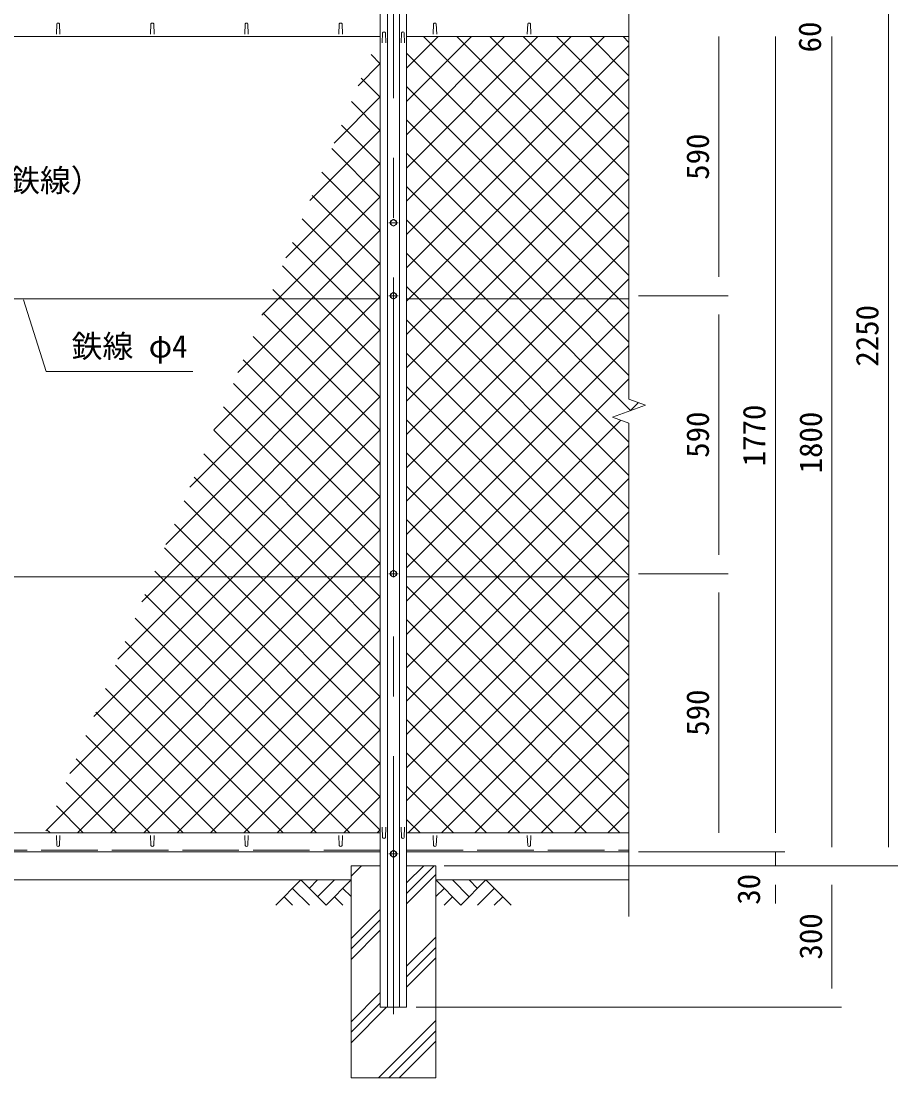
# Model space of a CAD drawing. Units: millimetres, scale not verified. Extents: x -4200 to 4200, y -2970 to 2970.
# Drawn here: x -2310 to -449, y -462 to 1781 of the extents above; entities that cross this region are included whole.
import ezdxf
from ezdxf.enums import TextEntityAlignment as Align

# ---------------------------------------------------------------- set-up
doc = ezdxf.new("R2010")
doc.units = ezdxf.units.MM
doc.header["$LTSCALE"] = 20
doc.linetypes.add('DASHED', pattern=[7.5, 6, -1.5])
doc.linetypes.add('USER1', pattern=[50.8, 31.75, -6.35, 6.35, -6.35])
for name, color, linetype, lineweight in [('0-0_D-STR1', 1, 'Continuous', 18), ('0-1_D-BMK', 2, 'USER1', 13), ('0-2_D-STR-DIM', 7, 'Continuous', 9), ('0-3_D-STR3', 3, 'Continuous', 13), ('0-4_D-BGD', 7, 'Continuous', 9), ('0-5_D-STR4', 7, 'Continuous', 9), ('0-6_D-DCR-HCH', 7, 'Continuous', 9), ('0-7_D-STR-TXT', 7, 'Continuous', 9), ('0-A_D-STR2', 7, 'Continuous', 9)]:
    doc.layers.add(name, color=color, linetype=linetype, lineweight=lineweight)
doc.styles.add('ＭＳ ゴシック', font='')
doc.styles.get('ＭＳ ゴシック').set_extended_font_data('MS Gothic')

msp = doc.modelspace()

# ---------------------------------------------------------------- linework, layer by layer
at = {"layer": '0-0_D-STR1'}
for p, q in [((-1547.9, -311.84), (-1547.9, 2237.87)), ((-1532.4, -311.84), (-1532.4, 2237.87)), ((-1507.4, -311.84), (-1507.4, 2237.87)), ((-1491.9, -311.84), (-1491.9, 2237.87)), ((-2234.9, 1775.03), (-2235.65, 1753.53)), ((-2228.9, 1775.03), (-2228.15, 1753.53)), ((-2034.9, 1775.03), (-2035.65, 1753.53)), ((-2028.9, 1775.03), (-2028.15, 1753.53)), ((-1834.9, 1775.03), (-1835.65, 1753.53)), ((-1828.9, 1775.03), (-1828.15, 1753.53)), ((-1634.9, 1775.03), (-1635.65, 1753.53)), ((-1628.9, 1775.03), (-1628.15, 1753.53)), ((-1434.9, 1775.03), (-1435.65, 1753.53)), ((-1428.9, 1775.03), (-1428.15, 1753.53)), ((-1234.9, 1775.03), (-1235.65, 1753.53)), ((-1228.9, 1775.03), (-1228.15, 1753.53)), ((-1542.9, 1756.54), (-1543.65, 1735.04)), ((-1536.9, 1756.54), (-1536.15, 1735.04)), ((-1502.9, 1756.54), (-1503.65, 1735.04)), ((-1496.9, 1756.54), (-1496.15, 1735.04)), ((-3494.9, 1748.16), (-1547.9, 1748.16)), ((-1019.9, 1748.16), (-1491.9, 1748.16)), ((-1542.9, 48.5), (-1543.65, 70)), ((-1536.9, 48.5), (-1536.15, 70)), ((-1502.9, 48.5), (-1503.65, 70)), ((-1496.9, 48.5), (-1496.15, 70)), ((-3494.9, 58.16), (-1547.9, 58.16)), ((-2234.9, 31.29), (-2235.65, 52.79)), ((-2228.9, 31.29), (-2228.15, 52.79)), ((-2034.9, 31.29), (-2035.65, 52.79)), ((-2028.9, 31.29), (-2028.15, 52.79)), ((-1834.9, 31.29), (-1835.65, 52.79)), ((-1828.9, 31.29), (-1828.15, 52.79)), ((-1634.9, 31.29), (-1635.65, 52.79)), ((-1628.9, 31.29), (-1628.15, 52.79)), ((-1019.9, 58.16), (-1491.9, 58.16)), ((-1434.9, 31.29), (-1435.65, 52.79)), ((-1428.9, 31.29), (-1428.15, 52.79)), ((-1234.9, 31.29), (-1235.65, 52.79)), ((-1228.9, 31.29), (-1228.15, 52.79)), ((-1547.9, 18.16), (-3494.9, 18.16)), ((-1491.9, 18.16), (-1019.9, 18.16)), ((-1547.9, -311.84), (-1491.9, -311.84))]:
    msp.add_line(p, q, dxfattribs=at)
at = {"layer": '0-0_D-STR1', "linetype": 'DASHED'}
for p, q in [((-1547.9, 21.16), (-3494.9, 21.16)), ((-1491.9, 21.16), (-1019.9, 21.16))]:
    msp.add_line(p, q, dxfattribs=at)
at = {"layer": '0-0_D-STR1'}
for centre, start, end in [((-2231.9, 1773.78), 22.61986, 157.38014), ((-2031.9, 1773.78), 22.61986, 157.38014), ((-1831.9, 1773.78), 22.61986, 157.38014), ((-1631.9, 1773.78), 22.61986, 157.38014), ((-1431.9, 1773.78), 22.61986, 157.38014), ((-1231.9, 1773.78), 22.61986, 157.38014), ((-1539.9, 1755.29), 22.61986, 157.38014), ((-1499.9, 1755.29), 22.61986, 157.38014), ((-1539.9, 49.75), 202.61986, 337.38014), ((-1499.9, 49.75), 202.61986, 337.38014), ((-2231.9, 32.54), 202.61986, 337.38014), ((-2031.9, 32.54), 202.61986, 337.38014), ((-1831.9, 32.54), 202.61986, 337.38014), ((-1631.9, 32.54), 202.61986, 337.38014), ((-1431.9, 32.54), 202.61986, 337.38014), ((-1231.9, 32.54), 202.61986, 337.38014)]:
    msp.add_arc(centre, 3.25, start, end, dxfattribs=at)
at = {"layer": '0-1_D-BMK'}
for p, q in [((-1519.9, 2252.87), (-1519.9, -326.84)), ((-1509.9, 1353.16), (-1529.9, 1353.16)), ((-1509.9, 1198.16), (-1529.9, 1198.16)), ((-1509.9, 608.16), (-1529.9, 608.16)), ((-1509.9, 13.66), (-1529.9, 13.66))]:
    msp.add_line(p, q, dxfattribs=at)
at = {"layer": '0-2_D-STR-DIM'}
for p, q in [((-1019.9, 2302.61), (-1019.9, 978.81)), ((-468.85, 28.16), (-468.85, 2197.87)), ((-828.85, 1238.16), (-828.85, 1748.16)), ((-708.85, 1748.16), (-708.85, 58.16)), ((-588.85, 1748.16), (-588.85, 28.16)), ((-588.85, 1748.16), (-588.85, 1708.16)), ((-999.9, 1198.16), (-808.85, 1198.16)), ((-999.9, 1198.16), (-808.85, 1198.16)), ((-828.85, 648.16), (-828.85, 1158.16)), ((-1055.14, 940.34), (-984.66, 965.99)), ((-984.66, 965.99), (-1019.9, 978.81)), ((-1019.9, 927.51), (-1055.14, 940.34)), ((-1019.9, 927.51), (-1019.9, -119.14)), ((-999.9, 608.16), (-808.85, 608.16)), ((-999.9, 608.16), (-808.85, 608.16)), ((-828.85, 58.16), (-828.85, 568.16)), ((-708.85, 58.16), (-708.85, 98.16)), ((-999.9, 18.16), (-808.85, 18.16)), ((-999.9, 18.16), (-688.85, 18.16)), ((-999.9, 18.16), (-688.85, 18.16)), ((-708.85, 18.16), (-708.85, -11.84)), ((-1412.13, -11.84), (-568.85, -11.84)), ((-1409.9, -11.84), (-688.85, -11.84)), ((-1409.9, -11.84), (-568.85, -11.84)), ((-1409.9, -11.84), (-448.85, -11.84)), ((-708.85, -51.84), (-708.85, -91.84)), ((-588.85, -51.84), (-588.85, -271.84)), ((-1471.9, -311.84), (-568.85, -311.84))]:
    msp.add_line(p, q, dxfattribs=at)
at = {"layer": '0-3_D-STR3'}
for p, q in [((-1519.9, 1360.67), (-1526.4, 1356.91)), ((-1526.4, 1356.91), (-1526.4, 1349.41)), ((-1526.4, 1349.41), (-1519.9, 1345.66)), ((-1513.4, 1356.91), (-1519.9, 1360.67)), ((-1519.9, 1345.66), (-1513.4, 1349.41)), ((-1513.4, 1349.41), (-1513.4, 1356.91)), ((-1547.9, 1191.41), (-3494.9, 1191.41)), ((-1019.9, 1191.41), (-1491.9, 1191.41)), ((-1519.9, 615.67), (-1526.4, 611.91)), ((-1526.4, 611.91), (-1526.4, 604.41)), ((-1513.4, 611.91), (-1519.9, 615.67)), ((-1513.4, 604.41), (-1513.4, 611.91)), ((-1547.9, 601.41), (-3494.9, 601.41)), ((-1526.4, 604.41), (-1519.9, 600.66)), ((-1519.9, 600.66), (-1513.4, 604.41)), ((-1019.9, 601.41), (-1491.9, 601.41))]:
    msp.add_line(p, q, dxfattribs=at)
for points in [[(-1513.4, 1201.91), (-1519.9, 1205.67), (-1526.4, 1201.91), (-1526.4, 1194.41), (-1519.9, 1190.66), (-1513.4, 1194.41)], [(-1513.4, 9.91), (-1519.9, 6.16), (-1526.4, 9.91), (-1526.4, 17.41), (-1519.9, 21.17), (-1513.4, 17.41)]]:
    msp.add_lwpolyline(points, close=True, dxfattribs=at)
for centre in [(-1519.9, 1353.16), (-1519.9, 1198.16), (-1519.9, 608.16), (-1519.9, 13.66)]:
    msp.add_circle(centre, 6.25, dxfattribs=at)
at = {"layer": '0-4_D-BGD'}
for p, q in [((-1609.9, -41.84), (-3429.9, -41.84)), ((-1429.9, -41.84), (-1019.9, -41.84))]:
    msp.add_line(p, q, dxfattribs=at)
at = {"layer": '0-5_D-STR4'}
for p, q in [((-1609.9, -11.84), (-1609.9, -461.84)), ((-1547.9, -11.84), (-1609.9, -11.84)), ((-1429.9, -11.84), (-1491.9, -11.84)), ((-1429.9, -11.84), (-1429.9, -461.84)), ((-1429.9, -461.84), (-1609.9, -461.84))]:
    msp.add_line(p, q, dxfattribs=at)
at = {"layer": '0-6_D-DCR-HCH'}
for p, q in [((-1609.9, -33.62), (-1588.11, -11.84)), ((-1491.9, -70.3), (-1433.43, -11.84)), ((-1491.9, -48.21), (-1455.53, -11.84)), ((-1716.32, -41.84), (-1769.53, -95.05)), ((-1716.32, -41.84), (-1663.11, -95.05)), ((-1698.58, -59.58), (-1680.85, -41.84)), ((-1680.85, -77.31), (-1645.37, -41.84)), ((-1663.11, -95.05), (-1609.9, -41.84)), ((-1491.9, -92.4), (-1429.9, -30.4)), ((-1376.69, -95.05), (-1429.9, -41.84)), ((-1358.95, -77.31), (-1394.42, -41.84)), ((-1323.47, -41.84), (-1376.69, -95.05)), ((-1341.12, -59.67), (-1358.95, -41.84)), ((-1323.47, -41.84), (-1270.26, -95.05)), ((-1734.06, -59.58), (-1698.42, -95.05)), ((-1627.63, -59.58), (-1609.9, -77.23)), ((-1412.16, -59.58), (-1429.9, -77.23)), ((-1305.74, -59.58), (-1341.37, -95.05)), ((-1751.8, -77.31), (-1733.98, -95.05)), ((-1645.37, -77.31), (-1627.55, -95.05)), ((-1394.42, -77.31), (-1412.24, -95.05)), ((-1288, -77.31), (-1305.82, -95.05)), ((-1609.9, -166.21), (-1547.9, -104.21)), ((-1609.9, -188.3), (-1547.9, -126.3)), ((-1609.9, -210.4), (-1547.9, -148.4)), ((-1491.9, -224.98), (-1429.9, -162.98)), ((-1491.9, -247.08), (-1429.9, -185.08)), ((-1491.9, -269.18), (-1429.9, -207.18)), ((-1609.9, -342.98), (-1547.9, -280.98)), ((-1609.9, -365.08), (-1547.9, -303.08)), ((-1609.9, -387.18), (-1534.56, -311.84)), ((-1551.98, -461.84), (-1429.9, -339.76)), ((-1529.88, -461.84), (-1429.9, -361.86)), ((-1507.78, -461.84), (-1429.9, -383.95))]:
    msp.add_line(p, q, dxfattribs=at)
at = {"layer": '0-7_D-STR-TXT'}
msp.add_lwpolyline([(-1945.84, 1037.78), (-2257.17, 1037.78), (-2305.27, 1189.5)], dxfattribs=at)
at = {"layer": '0-A_D-STR2'}
for p, q in [((-1491.9, 1681.48), (-1425.22, 1748.16)), ((-1491.9, 1610.77), (-1354.51, 1748.16)), ((-1491.9, 1540.06), (-1283.8, 1748.16)), ((-1491.9, 1469.35), (-1213.09, 1748.16)), ((-1491.9, 1398.64), (-1142.38, 1748.16)), ((-1491.9, 1327.93), (-1071.67, 1748.16)), ((-1491.9, 1257.22), (-1019.9, 1729.22)), ((-1019.9, 1311.71), (-1456.35, 1748.16)), ((-1019.9, 1382.42), (-1385.64, 1748.16)), ((-1019.9, 1453.13), (-1314.93, 1748.16)), ((-1019.9, 1523.84), (-1244.22, 1748.16)), ((-1019.9, 1594.55), (-1173.51, 1748.16)), ((-1019.9, 1665.26), (-1102.8, 1748.16)), ((-1019.9, 1735.97), (-1032.09, 1748.16)), ((-1547.9, 1690.39), (-1567.53, 1710.02)), ((-1019.9, 1241), (-1491.9, 1713)), ((-1595.17, 1644.01), (-1547.9, 1691.29)), ((-1547.9, 1619.68), (-1588.4, 1660.18)), ((-1041.02, 1191.41), (-1491.9, 1642.29)), ((-1486.99, 1191.41), (-1019.9, 1658.51)), ((-1646.15, 1522.33), (-1547.9, 1620.58)), ((-1547.9, 1548.97), (-1609.28, 1610.35)), ((-1111.73, 1191.41), (-1491.9, 1571.58)), ((-1416.28, 1191.41), (-1019.9, 1587.8)), ((-1697.12, 1400.65), (-1547.9, 1549.87)), ((-1547.9, 1478.25), (-1630.15, 1560.51)), ((-1547.9, 1407.54), (-1651.03, 1510.67)), ((-1345.57, 1191.41), (-1019.9, 1517.09)), ((-1182.44, 1191.41), (-1491.9, 1500.86)), ((-1748.09, 1278.97), (-1547.9, 1479.16)), ((-1547.9, 1336.83), (-1671.9, 1460.84)), ((-1274.86, 1191.41), (-1019.9, 1446.38)), ((-1764.93, 1191.41), (-1547.9, 1408.45)), ((-1547.9, 1266.12), (-1692.78, 1411)), ((-1204.15, 1191.41), (-1019.9, 1375.67)), ((-1547.9, 1195.41), (-1713.66, 1361.17)), ((-1323.87, 1191.41), (-1491.9, 1359.44)), ((-1694.22, 1191.41), (-1547.9, 1337.74)), ((-1614.61, 1191.41), (-1734.53, 1311.33)), ((-1133.44, 1191.41), (-1019.9, 1304.95)), ((-1394.58, 1191.41), (-1491.9, 1288.73)), ((-1685.32, 1191.41), (-1755.41, 1261.5)), ((-1623.51, 1191.41), (-1547.9, 1267.03)), ((-1062.73, 1191.41), (-1019.9, 1234.24)), ((-1756.03, 1191.41), (-1776.28, 1211.66)), ((-1465.29, 1191.41), (-1491.9, 1218.02)), ((-1951.98, 792.24), (-1552.8, 1191.41)), ((-1901, 913.92), (-1623.51, 1191.41)), ((-1850.03, 1035.6), (-1694.22, 1191.41)), ((-1799.06, 1157.28), (-1764.93, 1191.41)), ((-1547.9, 983.28), (-1756.03, 1191.41)), ((-1547.9, 1053.99), (-1685.32, 1191.41)), ((-1547.9, 1124.7), (-1614.61, 1191.41)), ((-1552.8, 1191.41), (-1547.9, 1196.32)), ((-1491.9, 1186.51), (-1486.99, 1191.41)), ((-1491.9, 1115.8), (-1416.28, 1191.41)), ((-1491.9, 1045.09), (-1345.57, 1191.41)), ((-1491.9, 974.38), (-1274.86, 1191.41)), ((-1491.9, 903.67), (-1204.15, 1191.41)), ((-1491.9, 832.95), (-1133.44, 1191.41)), ((-1491.9, 762.24), (-1062.73, 1191.41)), ((-1019.9, 746.02), (-1465.29, 1191.41)), ((-1019.9, 816.73), (-1394.58, 1191.41)), ((-1019.9, 887.44), (-1323.87, 1191.41)), ((-1019.9, 1028.86), (-1182.44, 1191.41)), ((-1019.9, 1099.58), (-1111.73, 1191.41)), ((-1019.9, 1170.29), (-1041.02, 1191.41)), ((-1547.9, 912.57), (-1797.16, 1161.83)), ((-1491.9, 691.53), (-1019.9, 1163.53)), ((-1019.9, 675.31), (-1491.9, 1147.31)), ((-2002.95, 670.56), (-1547.9, 1125.61)), ((-1547.9, 841.86), (-1818.03, 1111.99)), ((-1491.9, 620.82), (-1019.9, 1092.82)), ((-2001.38, 601.41), (-1547.9, 1054.89)), ((-1547.9, 771.15), (-1838.91, 1062.16)), ((-1019.9, 604.6), (-1491.9, 1076.6)), ((-1547.9, 700.44), (-1859.78, 1012.32)), ((-1491.9, 550.11), (-1019.9, 1022.11)), ((-1019.9, 533.89), (-1491.9, 1005.89)), ((-1930.67, 601.41), (-1547.9, 984.18)), ((-1017.13, 954.17), (-999.8, 971.5)), ((-1547.9, 629.73), (-1880.66, 962.49)), ((-1019.9, 463.18), (-1491.9, 935.18)), ((-1491.9, 479.4), (-1037.41, 933.89)), ((-1590.29, 601.41), (-1901.53, 912.65)), ((-1859.96, 601.41), (-1547.9, 913.47)), ((-1491.9, 408.69), (-1019.9, 880.69)), ((-1661, 601.41), (-1922.41, 862.82)), ((-1019.9, 392.47), (-1491.9, 864.47)), ((-1789.25, 601.41), (-1547.9, 842.76)), ((-1731.71, 601.41), (-1943.29, 812.98)), ((-1491.9, 337.98), (-1019.9, 809.98)), ((-1019.9, 321.76), (-1491.9, 793.76)), ((-1802.42, 601.41), (-1964.16, 763.15)), ((-1718.54, 601.41), (-1547.9, 772.05)), ((-1491.9, 267.27), (-1019.9, 739.27)), ((-1019.9, 251.05), (-1491.9, 723.05)), ((-1873.14, 601.41), (-1985.04, 713.31)), ((-1647.83, 601.41), (-1547.9, 701.34)), ((-1943.85, 601.41), (-2005.91, 663.48)), ((-1491.9, 196.56), (-1019.9, 668.56)), ((-1019.9, 180.34), (-1491.9, 652.34)), ((-1577.12, 601.41), (-1547.9, 630.63)), ((-2014.56, 601.41), (-2026.79, 613.64)), ((-2257.81, 62.14), (-1718.54, 601.41)), ((-2206.83, 183.83), (-1789.25, 601.41)), ((-2191.08, 58.16), (-1647.83, 601.41)), ((-2155.86, 305.51), (-1859.96, 601.41)), ((-2120.37, 58.16), (-1577.12, 601.41)), ((-2104.89, 427.19), (-1930.67, 601.41)), ((-2053.92, 548.87), (-2001.38, 601.41)), ((-1547.9, 134.75), (-2014.56, 601.41)), ((-1547.9, 205.46), (-1943.85, 601.41)), ((-1547.9, 276.17), (-1873.14, 601.41)), ((-1547.9, 346.88), (-1802.42, 601.41)), ((-1547.9, 417.59), (-1731.71, 601.41)), ((-1547.9, 488.31), (-1661, 601.41)), ((-1547.9, 559.02), (-1590.29, 601.41)), ((-1491.9, 125.85), (-1019.9, 597.85)), ((-1547.9, 64.04), (-2047.66, 563.81)), ((-1019.9, 109.63), (-1491.9, 581.63)), ((-2049.66, 58.16), (-1547.9, 559.92)), ((-1488.87, 58.16), (-1019.9, 527.14)), ((-1612.73, 58.16), (-2068.54, 513.97)), ((-1039.14, 58.16), (-1491.9, 510.92)), ((-1978.95, 58.16), (-1547.9, 489.21)), ((-1683.44, 58.16), (-2089.41, 464.14)), ((-1418.16, 58.16), (-1019.9, 456.43)), ((-1109.85, 58.16), (-1491.9, 440.2)), ((-1754.15, 58.16), (-2110.29, 414.3)), ((-1908.24, 58.16), (-1547.9, 418.5)), ((-1347.45, 58.16), (-1019.9, 385.72)), ((-1824.86, 58.16), (-2131.17, 364.47)), ((-1180.56, 58.16), (-1491.9, 369.49)), ((-1837.52, 58.16), (-1547.9, 347.79)), ((-1895.57, 58.16), (-2152.04, 314.63)), ((-1276.74, 58.16), (-1019.9, 315.01)), ((-1251.28, 58.16), (-1491.9, 298.78)), ((-1766.81, 58.16), (-1547.9, 277.08)), ((-1966.28, 58.16), (-2172.92, 264.8)), ((-1321.99, 58.16), (-1491.9, 228.07)), ((-1206.03, 58.16), (-1019.9, 244.29)), ((-2036.99, 58.16), (-2193.79, 214.96)), ((-1696.1, 58.16), (-1547.9, 206.37)), ((-2107.7, 58.16), (-2214.67, 165.13)), ((-1392.7, 58.16), (-1491.9, 157.36)), ((-1135.32, 58.16), (-1019.9, 173.58)), ((-1625.39, 58.16), (-1547.9, 135.66)), ((-2178.41, 58.16), (-2235.54, 115.29)), ((-1064.61, 58.16), (-1019.9, 102.87)), ((-1463.41, 58.16), (-1491.9, 86.65)), ((-2249.12, 58.16), (-2256.42, 65.46)), ((-1554.68, 58.16), (-1547.9, 64.95))]:
    msp.add_line(p, q, dxfattribs=at)
msp.add_lwpolyline([(-1016.24, 954.49), (-1253.15, 1191.41), (-1491.9, 1430.15)], dxfattribs=at)

# ---------------------------------------------------------------- texts
at = {"layer": '0-2_D-STR-DIM', "style": 'ＭＳ ゴシック'}
for s, p in [('60', (-597.52, 1714.75)), ('590', (-835.6, 1444.29)), ('2250', (-475.6, 1047.77)), ('590', (-835.6, 854.29)), ('1770', (-715.6, 836.26)), ('1800', (-595.6, 821.26)), ('590', (-835.6, 264.29)), ('30', (-727.12, -94.26)), ('300', (-595.6, -210.71))]:
    msp.add_text(s, height=48.09, rotation=90, dxfattribs=at).set_placement(p, align=Align.BOTTOM_LEFT)
at = {"layer": '0-7_D-STR-TXT', "style": 'ＭＳ ゴシック'}
for s, p in [('（再生PET樹脂被覆鉄線）', (-2893.5, 1404.54)), ('鉄線 φ4', (-2203.46, 1052.65))]:
    msp.add_text(s, height=48.09, dxfattribs=at).set_placement(p, align=Align.BOTTOM_LEFT)

doc.saveas('drawing.dxf')
